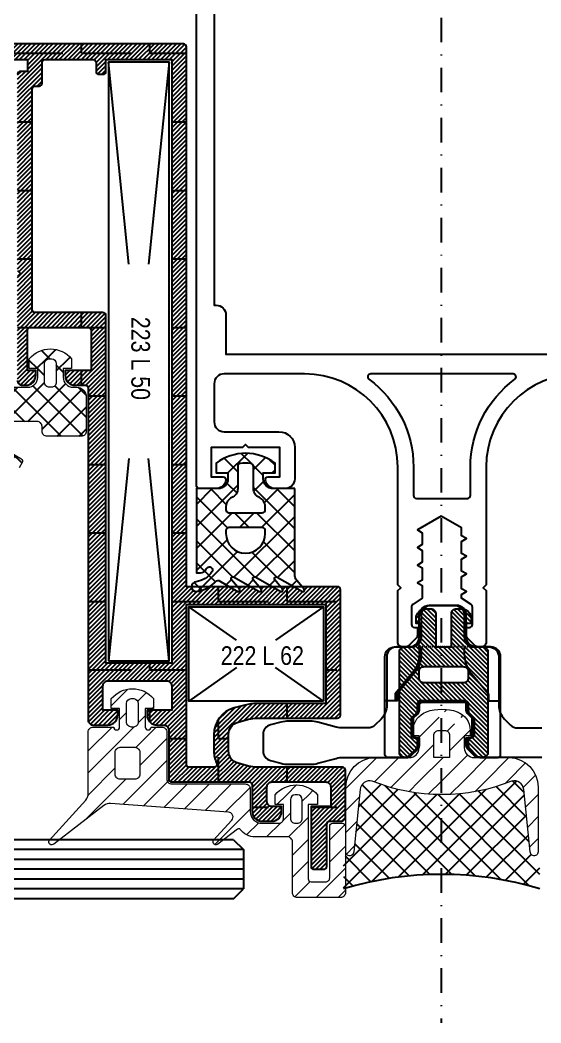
# Model space of a CAD drawing. Header units: millimetres. Extents: x -74274 to -74040, y 4013 to 4218.
# Drawn here: x -74187.9 to -74134.8, y 4013.3 to 4115.6 of the extents above; entities that cross this region are included whole.
import ezdxf

# ---------------------------------------------------------------- set-up
doc = ezdxf.new("R2010")
doc.units = ezdxf.units.MM
doc.linetypes.add('DASHDOT2', pattern=[0.5, 0.25, -0.125, 0, -0.125])
doc.linetypes.add('HIDDEN', pattern=[0.375, 0.25, -0.125])
for name, color, linetype in [('ART_CAM', 150, 'Continuous'), ('ART_FITIL', 24, 'Continuous'), ('ART_IZ', 251, 'Continuous'), ('ART_IZALATOR', 5, 'Continuous'), ('ART_KLİPS', 154, 'Continuous'), ('ART_Mlz-Aksesuar', 8, 'Continuous'), ('ART_PROFIL', 42, 'Continuous'), ('ART_SILIKON', 252, 'Continuous'), ('ART_TAKOZ', 187, 'Continuous'), ('ART_TARAMA', 251, 'Continuous'), ('ARTPROFIL AKS', 123, 'DASHDOT2')]:
    doc.layers.add(name, color=color, linetype=linetype)
doc.layers.add('KOMPOZIT', color=117, linetype='Continuous', true_color=0x567b60)
doc.styles.add('arialnarrow', font='ARIALN.TTF')

# ---------------------------------------------------------------- blocks, each defined once
blk = doc.blocks.new('kanatlı sag dikme')
at = {"layer": 'ART_CAM'}
h = blk.add_hatch(dxfattribs=at)
h.set_pattern_fill('ANGLE', color=250)
h.set_pattern_definition([(0, (-1237.2866, -3815.802), (0, 6.985), [5.08, -1.905]), (90, (-1237.2866, -3815.802), (-6.985, 4e-16), [5.08, -1.905])])
edge = h.paths.add_edge_path(flags=16)
edge.add_line((-23.13, -178.4), (-25.64, -178.4))
edge.add_arc((-25.64, -178.1), 0.3, 180, 270, ccw=False)
edge.add_line((-25.94, -178.1), (-25.94, -161.8))
edge.add_line((-25.94, -161.8), (-11.74, -161.8))
edge.add_line((-11.74, -161.8), (-11.74, -171.9))
edge.add_line((-11.74, -171.9), (-18.75, -171.9))
edge.add_arc((-18.75, -176.7), 4.8, 90, 105)
edge.add_line((-19.99, -172.06), (-21.07, -172.35))
edge.add_arc((-20.34, -175.06), 2.8, 105, 180)
edge.add_line((-23.14, -175.06), (-23.14, -175.9))
edge.add_line((-23.14, -175.9), (-23.14, -176.74))
edge.add_arc((-20.34, -176.74), 2.8, 180, 205.9561)
edge.add_arc((-23.13, -178.1), 0.3, -90, 25.9561, ccw=False)
edge = h.paths.add_edge_path(flags=16)
edge.add_arc((-41.34, -131.76), 0.3, 180, 270, ccw=False)
edge.add_line((-41.64, -131.76), (-41.64, -109.26))
edge.add_arc((-41.34, -109.26), 0.3, 90, 180, ccw=False)
edge.add_line((-41.34, -108.96), (-40.94, -108.96))
edge.add_arc((-40.94, -108.66), 0.3, 270, 360)
edge.add_line((-40.64, -108.66), (-40.64, -106.56))
edge.add_arc((-40.34, -106.56), 0.3, 90, 180, ccw=False)
edge.add_line((-40.34, -106.26), (-35.44, -106.26))
edge.add_arc((-35.44, -106.56), 0.3, 0, 90, ccw=False)
edge.add_line((-35.14, -106.56), (-35.14, -107.46))
edge.add_arc((-34.84, -107.46), 0.3, 180, 270)
edge.add_line((-34.84, -107.76), (-34.44, -107.76))
edge.add_arc((-34.44, -107.46), 0.3, 270, 360)
edge.add_line((-34.14, -107.46), (-34.14, -106.26))
edge.add_line((-34.14, -106.26), (-27.44, -106.26))
edge.add_line((-27.44, -106.26), (-27.44, -167.8))
edge.add_line((-27.44, -167.8), (-34.14, -167.8))
edge.add_line((-34.14, -167.8), (-34.14, -132.36))
edge.add_arc((-34.44, -132.36), 0.3, 0, 90)
edge.add_line((-34.44, -132.06), (-41.34, -132.06))
edge = h.paths.add_edge_path()
edge.add_line((-17.24, -179.9), (-11.74, -179.9))
edge.add_arc((-11.74, -180.4), 0.5, 0, 90, ccw=False)
edge.add_line((-11.24, -180.4), (-11.24, -182.41))
edge.add_line((-11.24, -182.41), (-13.24, -182.41))
edge.add_line((-13.24, -182.41), (-13.24, -188.5))
edge.add_arc((-12.94, -188.5), 0.3, 180, 270)
edge.add_line((-12.94, -188.8), (-11.94, -188.8))
edge.add_arc((-11.94, -188.5), 0.3, 270, 360)
edge.add_line((-11.64, -188.5), (-11.64, -184.21))
edge.add_arc((-11.34, -184.21), 0.3, 90, 180, ccw=False)
edge.add_line((-11.34, -183.91), (-10.24, -183.91))
edge.add_arc((-10.24, -183.41), 0.5, 270, 360)
edge.add_line((-9.74, -183.41), (-9.74, -178.7))
edge.add_arc((-10.04, -178.7), 0.3, 0, 90)
edge.add_line((-10.04, -178.4), (-18.75, -178.4))
edge.add_arc((-18.75, -175.1), 3.3, 255, 270, ccw=False)
edge.add_line((-19.6, -178.29), (-20.68, -178))
edge.add_arc((-20.34, -176.74), 1.3, 180, 255, ccw=False)
edge.add_line((-21.64, -176.74), (-21.64, -175.9))
edge.add_line((-21.64, -175.9), (-21.64, -175.06))
edge.add_arc((-20.34, -175.06), 1.3, 105, 180, ccw=False)
edge.add_line((-20.68, -173.8), (-19.6, -173.51))
edge.add_arc((-18.75, -176.7), 3.3, 90, 105, ccw=False)
edge.add_line((-18.75, -173.4), (-10.54, -173.4))
edge.add_arc((-10.54, -173.1), 0.3, 270, 360)
edge.add_line((-10.24, -173.1), (-10.24, -160.3))
edge.add_arc((-10.54, -160.3), 0.3, 0, 90)
edge.add_line((-10.54, -160), (-25.94, -160))
edge.add_line((-25.94, -160), (-25.94, -104.96))
edge.add_arc((-26.24, -104.96), 0.3, 360, 450)
edge.add_line((-26.24, -104.66), (-61.14, -104.66))
edge.add_arc((-61.14, -107.66), 3, 90, 180)
edge.add_line((-64.14, -107.66), (-64.14, -110.16))
edge.add_arc((-63.84, -110.16), 0.3, 180, 270)
edge.add_line((-63.84, -110.46), (-62.64, -110.46))
edge.add_arc((-62.64, -109.46), 1, 270, 360)
edge.add_arc((-61.94, -109.46), 0.3, 360, 450)
edge.add_line((-61.94, -109.16), (-62.64, -109.16))
edge.add_line((-62.64, -109.16), (-62.64, -107.96))
edge.add_arc((-61.14, -107.96), 1.5, 90, 180, ccw=False)
edge.add_line((-61.14, -106.46), (-57.94, -106.46))
edge.add_line((-57.94, -106.46), (-57.94, -109.16))
edge.add_line((-57.94, -109.16), (-58.64, -109.16))
edge.add_arc((-58.64, -109.46), 0.3, 90, 180)
edge.add_arc((-57.94, -109.46), 1, 180, 270)
edge.add_line((-57.94, -110.46), (-56.74, -110.46))
edge.add_arc((-56.74, -110.16), 0.3, 270, 360)
edge.add_line((-56.44, -110.16), (-56.44, -108.46))
edge.add_line((-56.44, -108.46), (-55.74, -108.46))
edge.add_arc((-55.74, -108.16), 0.3, 270, 360)
edge.add_line((-55.44, -108.16), (-55.44, -107.76))
edge.add_arc((-55.74, -107.76), 0.3, 360, 450)
edge.add_line((-55.74, -107.46), (-56.44, -107.46))
edge.add_line((-56.44, -107.46), (-56.44, -106.26))
edge.add_line((-56.44, -106.26), (-42.14, -106.26))
edge.add_line((-42.14, -106.26), (-42.14, -107.46))
edge.add_line((-42.14, -107.46), (-42.84, -107.46))
edge.add_arc((-42.84, -107.76), 0.3, 90, 180)
edge.add_line((-43.14, -107.76), (-43.14, -127.76))
edge.add_line((-43.14, -127.76), (-42.84, -128.06))
edge.add_line((-42.84, -128.06), (-43.14, -128.36))
edge.add_line((-43.14, -128.36), (-43.14, -138.96))
edge.add_arc((-42.64, -138.96), 0.5, 180, 270)
edge.add_line((-42.64, -139.46), (-42.29, -139.46))
edge.add_arc((-42.29, -138.46), 1, 270, 360)
edge.add_line((-41.29, -138.46), (-41.29, -137.96))
edge.add_line((-41.29, -137.96), (-42.14, -137.96))
edge.add_line((-42.14, -137.96), (-42.14, -133.86))
edge.add_arc((-41.84, -133.86), 0.3, 90, 180, ccw=False)
edge.add_line((-41.84, -133.56), (-35.94, -133.56))
edge.add_arc((-35.94, -133.86), 0.3, 0, 90, ccw=False)
edge.add_line((-35.64, -133.86), (-35.64, -137.96))
edge.add_line((-35.64, -137.96), (-38.29, -137.96))
edge.add_line((-38.29, -137.96), (-38.29, -138.46))
edge.add_arc((-37.29, -138.46), 1, 180, 270)
edge.add_line((-37.29, -139.46), (-36.24, -139.46))
edge.add_arc((-36.24, -139.76), 0.3, 0, 90, ccw=False)
edge.add_line((-35.94, -139.76), (-35.94, -173.6))
edge.add_arc((-35.44, -173.6), 0.5, 180, 270)
edge.add_line((-35.44, -174.1), (-33.94, -174.1))
edge.add_arc((-33.94, -173.1), 1, 270, 360)
edge.add_line((-32.94, -173.1), (-32.94, -172.6))
edge.add_line((-32.94, -172.6), (-34.44, -172.6))
edge.add_line((-34.44, -172.6), (-34.44, -170.1))
edge.add_arc((-33.94, -170.1), 0.5, 90, 180, ccw=False)
edge.add_line((-33.94, -169.6), (-27.94, -169.6))
edge.add_arc((-27.94, -170.1), 0.5, 0, 90, ccw=False)
edge.add_line((-27.44, -170.1), (-27.44, -172.6))
edge.add_line((-27.44, -172.6), (-29.94, -172.6))
edge.add_line((-29.94, -172.6), (-29.94, -173.1))
edge.add_arc((-28.94, -173.1), 1, 180, 270)
edge.add_line((-28.94, -174.1), (-28.24, -174.1))
edge.add_arc((-28.24, -174.6), 0.5, 0, 90, ccw=False)
edge.add_line((-27.74, -174.6), (-27.74, -179.6))
edge.add_arc((-27.44, -179.6), 0.3, 180, 270)
edge.add_line((-27.44, -179.9), (-19.54, -179.9))
edge.add_arc((-19.54, -180.2), 0.3, 0, 90, ccw=False)
edge.add_line((-19.24, -180.2), (-19.24, -182.91))
edge.add_arc((-18.24, -182.91), 1, 180, 270)
edge.add_line((-18.24, -183.91), (-17.24, -183.91))
edge.add_arc((-17.24, -182.91), 1, 270, 360)
edge.add_line((-16.24, -182.91), (-16.24, -182.41))
edge.add_line((-16.24, -182.41), (-17.24, -182.41))
edge.add_arc((-17.24, -181.91), 0.5, 180, 270, ccw=False)
edge.add_line((-17.74, -181.91), (-17.74, -180.4))
edge.add_arc((-17.24, -180.4), 0.5, 90, 180, ccw=False)
edge.add_line((-17.24, -179.9), (-12.24, -179.9))
at = {"layer": 'ART_TARAMA'}
h = blk.add_hatch(dxfattribs=at)
h.set_pattern_fill('ANSI31', color=256, scale=0.1, style=0)
h.set_pattern_definition([(45, (-1237.28658, -3815.80226), (-0.224506403, 0.224506403), [])])
h.paths.add_polyline_path([(-35.94, -139.76, 0.414214), (-36.24, -139.46), (-37.29, -139.46, -0.414214), (-38.29, -138.46), (-38.29, -137.96), (-35.64, -137.96), (-35.64, -133.86, 0.414214), (-35.94, -133.56), (-41.84, -133.56, 0.414214), (-42.14, -133.86), (-42.14, -137.96), (-41.29, -137.96), (-41.29, -138.46, -0.414214), (-42.29, -139.46), (-42.64, -139.46, -0.414214), (-43.14, -138.96), (-43.14, -128.36), (-42.84, -128.06), (-43.14, -127.76), (-43.14, -107.76, -0.414214), (-42.84, -107.46), (-42.14, -107.46), (-42.14, -106.26), (-56.44, -106.26), (-56.44, -107.46), (-55.74, -107.46, -0.414214), (-55.44, -107.76), (-55.44, -108.16, -0.414214), (-55.74, -108.46), (-56.44, -108.46), (-56.44, -110.16, -0.414214), (-56.74, -110.46), (-57.94, -110.46, -0.414214), (-58.94, -109.46, -0.414214), (-58.64, -109.16), (-57.94, -109.16), (-57.94, -106.46), (-61.14, -106.46, 0.414214), (-62.64, -107.96), (-62.64, -109.16), (-61.94, -109.16, -0.414214), (-61.64, -109.46, -0.414214), (-62.64, -110.46), (-63.84, -110.46, -0.414214), (-64.14, -110.16), (-64.14, -107.66, -0.414214), (-61.14, -104.66), (-26.24, -104.66, -0.414214), (-25.94, -104.96), (-25.94, -160), (-25.41, -160, 0.409169), (-24.92, -160.5, 0.09566), (-23.6, -160), (-21.56, -160), (-20.73, -160.48, 0.8391), (-20.54, -160.25), (-20.75, -160), (-19.36, -160), (-18.53, -160.48, 0.8391), (-18.34, -160.25), (-18.55, -160), (-17.16, -160), (-16.33, -160.48, 0.8391), (-16.14, -160.25), (-16.35, -160), (-14.96, -160), (-14.13, -160.48, 0.8391), (-13.94, -160.25), (-14.15, -160), (-10.54, -160, -0.414214), (-10.24, -160.3), (-10.24, -173.1, -0.414214), (-10.54, -173.4), (-18.75, -173.4, 0.065543), (-19.6, -173.51), (-20.68, -173.8, 0.339454), (-21.64, -175.06), (-21.64, -175.9), (-21.64, -176.74, 0.339454), (-20.68, -178), (-19.6, -178.29, 0.065543), (-18.75, -178.4), (-10.04, -178.4, -0.414214), (-9.74, -178.7), (-9.74, -183.41, -0.414214), (-10.24, -183.91), (-11.34, -183.91, 0.414214), (-11.64, -184.21), (-11.64, -188.5, -0.414214), (-11.94, -188.8), (-12.94, -188.8, -0.414214), (-13.24, -188.5), (-13.24, -182.41), (-11.24, -182.41), (-11.24, -180.4, 0.414214), (-11.74, -179.9), (-17.24, -179.9, 0.414214), (-17.74, -180.4), (-17.74, -181.91, 0.414214), (-17.24, -182.41), (-16.24, -182.41), (-16.24, -182.91, -0.414214), (-17.24, -183.91), (-18.24, -183.91, -0.414214), (-19.24, -182.91), (-19.24, -180.2, 0.414214), (-19.54, -179.9), (-27.44, -179.9, -0.414214), (-27.74, -179.6), (-27.74, -174.6, 0.414214), (-28.24, -174.1), (-28.94, -174.1, -0.414214), (-29.94, -173.1), (-29.94, -172.6), (-27.44, -172.6), (-27.44, -170.1, 0.414214), (-27.94, -169.6), (-33.94, -169.6, 0.414214), (-34.44, -170.1), (-34.44, -172.6), (-32.94, -172.6), (-32.94, -173.1, -0.414214), (-33.94, -174.1), (-35.44, -174.1, -0.414214), (-35.94, -173.6)])
h.paths.add_polyline_path([(-29.15, -132), (-29.15, -141.45), (-32.06, -141.45), (-32.06, -132)], flags=8)
h.paths.add_polyline_path([(-13.54, -168.49), (-22.98, -168.49), (-22.98, -165.58), (-13.54, -165.58)], flags=8)
edge = h.paths.add_edge_path(flags=0)
edge.add_line((-34.14, -167.8), (-34.14, -132.36))
edge.add_arc((-34.44, -132.36), 0.3, 360, 450)
edge.add_line((-34.44, -132.06), (-41.34, -132.06))
edge.add_arc((-41.34, -131.76), 0.3, 180, 270, ccw=False)
edge.add_line((-41.64, -131.76), (-41.64, -109.26))
edge.add_arc((-41.34, -109.26), 0.3, 450, 540, ccw=False)
edge.add_line((-41.34, -108.96), (-40.94, -108.96))
edge.add_arc((-40.94, -108.66), 0.3, 270, 360)
edge.add_line((-40.64, -108.66), (-40.64, -106.56))
edge.add_arc((-40.34, -106.56), 0.3, 450, 540, ccw=False)
edge.add_line((-40.34, -106.26), (-35.44, -106.26))
edge.add_arc((-35.44, -106.56), 0.3, 360, 450, ccw=False)
edge.add_line((-35.14, -106.56), (-35.14, -107.46))
edge.add_arc((-34.84, -107.46), 0.3, 540, 630)
edge.add_line((-34.84, -107.76), (-34.44, -107.76))
edge.add_arc((-34.44, -107.46), 0.3, 270, 360)
edge.add_line((-34.14, -107.46), (-34.14, -106.26))
edge.add_line((-34.14, -106.26), (-27.44, -106.26))
edge.add_line((-27.44, -106.26), (-27.44, -167.8))
edge.add_line((-27.44, -167.8), (-34.14, -167.8))
edge = h.paths.add_edge_path(flags=0)
edge.add_line((-23.14, -175.06), (-23.14, -175.9))
edge.add_line((-23.14, -175.9), (-23.14, -176.74))
edge.add_arc((-20.34, -176.74), 2.8, 540, 565.9561)
edge.add_arc((-23.13, -178.1), 0.3, 270, 385.9561, ccw=False)
edge.add_line((-23.13, -178.4), (-25.64, -178.4))
edge.add_arc((-25.64, -178.1), 0.3, 180, 270, ccw=False)
edge.add_line((-25.94, -178.1), (-25.94, -161.8))
edge.add_line((-25.94, -161.8), (-11.74, -161.8))
edge.add_line((-11.74, -161.8), (-11.74, -171.9))
edge.add_line((-11.74, -171.9), (-18.75, -171.9))
edge.add_arc((-18.75, -176.7), 4.8, 450, 465)
edge.add_line((-19.99, -172.06), (-21.07, -172.35))
edge.add_arc((-20.34, -175.06), 2.8, 465, 540)
at = {"layer": 'ART_TARAMA', "lineweight": -2}
h = blk.add_hatch(dxfattribs=at)
h.set_pattern_fill('ANSI37', color=256, scale=0.5, angle=90, style=0)
h.set_pattern_definition([(135, (-1237.2866, -3815.8023), (-1.122532, -1.122532), []), (225, (-1237.2866, -3815.8023), (1.122532, -1.122532), [])])
edge = h.paths.add_edge_path()
edge.add_line((-41.09, -138.66), (-41.09, -137.76))
edge.add_line((-41.09, -137.76), (-41.94, -137.76))
edge.add_line((-41.94, -137.76), (-41.94, -136.76))
edge.add_arc((-39.79, -138.57), 2.81, 40.1122, 139.8878, ccw=False)
edge.add_line((-37.64, -136.76), (-37.64, -137.76))
edge.add_line((-37.64, -137.76), (-38.49, -137.76))
edge.add_line((-38.49, -137.76), (-38.49, -138.66))
edge.add_arc((-37.49, -138.66), 1, 180, 270)
edge.add_line((-37.49, -139.66), (-37.14, -139.66))
edge.add_arc((-37.14, -140.66), 1, 0, 90, ccw=False)
edge.add_line((-36.14, -140.66), (-36.14, -144.16))
edge.add_arc((-36.64, -144.16), 0.5, -90, 0, ccw=False)
edge.add_line((-36.64, -144.66), (-40.14, -144.66))
edge.add_arc((-40.14, -144.16), 0.5, 180, 270, ccw=False)
edge.add_line((-40.64, -144.16), (-40.64, -143.66))
edge.add_arc((-41.14, -143.66), 0.5, 0, 90)
edge.add_line((-41.14, -143.16), (-44.41, -143.16))
edge.add_arc((-44.41, -142.16), 1, 210, 270, ccw=False)
edge.add_arc((-46.14, -143.16), 1, 30, 182.7148)
edge.add_arc((-45.14, -143.27), 2, 178.0804, 240)
edge.add_line((-46.14, -145), (-42.79, -146.94))
edge.add_arc((-42.94, -147.2), 0.3, -30, 60, ccw=False)
edge.add_line((-42.68, -147.35), (-42.98, -147.87))
edge.add_arc((-43.24, -147.72), 0.3, 240, 330, ccw=False)
edge.add_line((-43.39, -147.98), (-47.64, -145.52))
edge.add_arc((-46.14, -142.92), 3, 180, 240, ccw=False)
edge.add_line((-49.14, -142.92), (-49.14, -139.66))
edge.add_line((-49.14, -139.66), (-42.09, -139.66))
edge.add_arc((-42.09, -138.66), 1, 270, 360)
edge = h.paths.add_edge_path(flags=16)
edge.add_arc((-39.89, -137.26), 0.5, 93.4852, 180, ccw=False)
edge.add_line((-39.92, -136.76), (-39.66, -136.76))
edge.add_arc((-39.69, -137.26), 0.5, 0, 86.5148, ccw=False)
edge.add_line((-39.19, -137.26), (-39.19, -139.16))
edge.add_arc((-39.69, -139.16), 0.5, -90, 0, ccw=False)
edge.add_line((-39.69, -139.66), (-39.89, -139.66))
edge.add_arc((-39.89, -139.16), 0.5, 180, 270, ccw=False)
edge.add_line((-40.39, -139.16), (-40.39, -137.26))
h = blk.add_hatch(dxfattribs=at)
h.set_pattern_fill('ANSI37', color=256, scale=0.5, angle=90, style=0)
h.set_pattern_definition([(135, (290412.0335, -3987534.911), (-1.12253201513, -1.12253201513), []), (225, (290412.0335, -3987534.911), (1.12253201513, -1.12253201513), [])])
edge = h.paths.add_edge_path()
edge.add_line((-14.91, -150), (-17.11, -150))
edge.add_arc((-17.11, -149), 1, 180, 270, ccw=False)
edge.add_line((-18.11, -149), (-18.11, -148.4))
edge.add_line((-18.11, -148.4), (-16.91, -148.4))
edge.add_line((-16.91, -148.4), (-16.91, -147.4))
edge.add_arc((-19.91, -151.4), 5, 53.1301, 126.8699)
edge.add_line((-22.91, -147.4), (-22.91, -148.4))
edge.add_line((-22.91, -148.4), (-21.71, -148.4))
edge.add_line((-21.71, -148.4), (-21.71, -149))
edge.add_arc((-22.71, -149), 1, 270, 360, ccw=False)
edge.add_line((-22.71, -150), (-24.91, -150))
edge.add_line((-24.91, -150), (-24.91, -158.59))
edge.add_line((-24.91, -158.59), (-24.52, -158.59))
edge.add_arc((-24.52, -157.94), 0.65, 270, 338.4093)
edge.add_arc((-23.61, -158.3), 0.327, -35.4303, 158.4093, ccw=False)
edge.add_arc((-25.33, -157.11), 2.42, 279.6907, 325.1975, ccw=False)
edge.add_arc((-24.91, -160), 0.5, 91.5146, 269.0278)
edge.add_arc((-25.56, -156.84), 3.72, 279.8485, 316.5)
edge.add_arc((-22.74, -159.55), 0.2, 60, 128.3857, ccw=False)
edge.add_line((-22.64, -159.38), (-20.73, -160.48))
edge.add_arc((-20.66, -160.35), 0.15, 240, 400)
edge.add_line((-20.54, -160.25), (-21.33, -159.31))
edge.add_arc((-21.18, -159.18), 0.2, 60, 220, ccw=False)
edge.add_line((-21.08, -159.01), (-18.53, -160.48))
edge.add_arc((-18.46, -160.35), 0.15, 240, 400)
edge.add_line((-18.34, -160.25), (-19.13, -159.31))
edge.add_arc((-18.98, -159.18), 0.2, 60, 220, ccw=False)
edge.add_line((-18.88, -159.01), (-16.33, -160.48))
edge.add_arc((-16.26, -160.35), 0.15, 240, 400)
edge.add_line((-16.14, -160.25), (-16.93, -159.31))
edge.add_arc((-16.78, -159.18), 0.2, 60, 220, ccw=False)
edge.add_line((-16.68, -159.01), (-14.13, -160.48))
edge.add_arc((-14.06, -160.35), 0.15, 240, 400)
edge.add_line((-13.94, -160.25), (-14.68, -159.37))
edge.add_arc((-13.91, -158.73), 1, 180, 220, ccw=False)
edge.add_line((-14.91, -158.73), (-14.91, -150))
edge = h.paths.add_edge_path(flags=16)
edge.add_line((-21.91, -154.26), (-21.91, -154.59))
edge.add_arc((-19.91, -154.59), 2, 180, 360)
edge.add_line((-17.91, -154.59), (-17.91, -154.26))
edge.add_arc((-18.21, -154.26), 0.3, 0, 90)
edge.add_line((-18.21, -153.96), (-21.61, -153.96))
edge.add_arc((-21.61, -154.26), 0.3, 90, 180)
edge = h.paths.add_edge_path(flags=17)
edge.add_line((-19.11, -150), (-19.11, -147.73))
edge.add_arc((-19.41, -147.73), 0.3, 360, 442.2336)
edge.add_arc((-19.91, -151.4), 4, 82.2336, 97.7664)
edge.add_arc((-20.41, -147.73), 0.3, 97.7664, 180)
edge.add_line((-20.71, -147.73), (-20.71, -150))
edge.add_arc((-21.71, -150), 1, -66.4218, 0, ccw=False)
edge.add_arc((-20.91, -151.83), 1, 113.5782, 180)
edge.add_line((-21.91, -151.83), (-21.91, -152.16))
edge.add_arc((-21.61, -152.16), 0.3, 180, 270)
edge.add_line((-21.61, -152.46), (-18.21, -152.46))
edge.add_arc((-18.21, -152.16), 0.3, 270, 360)
edge.add_line((-17.91, -152.16), (-17.91, -151.83))
edge.add_arc((-18.91, -151.83), 1, 0, 66.4218)
edge.add_arc((-18.11, -150), 1, 180, 246.4218, ccw=False)
at = {"layer": 'ART_TARAMA'}
h = blk.add_hatch(dxfattribs=at)
h.set_pattern_fill('ANSI31', color=256, scale=0.1, angle=270, style=0)
h.set_pattern_definition([(315, (-1042.4226, -3562.64838), (0.224506403, 0.224506403), [])])
edge = h.paths.add_edge_path(flags=16)
edge.add_arc((-1.74, -168.64), 0.5, 90, 180, ccw=False)
edge.add_line((-1.74, -168.14), (2.26, -168.14))
edge.add_arc((2.26, -168.64), 0.5, 0, 90, ccw=False)
edge.add_line((2.76, -168.64), (2.76, -169.3))
edge.add_arc((2.26, -169.3), 0.5, 270, 360, ccw=False)
edge.add_line((2.26, -169.8), (-1.74, -169.8))
edge.add_arc((-1.74, -169.3), 0.5, 180, 270, ccw=False)
edge.add_line((-2.24, -169.3), (-2.24, -168.64))
edge = h.paths.add_edge_path()
edge.add_arc((3.97, -176.9), 0.5, 225, 270, ccw=False)
edge.add_line((3.61, -177.25), (2.91, -176.55))
edge.add_arc((3.26, -176.19), 0.5, 180, 225, ccw=False)
edge.add_line((2.76, -176.19), (2.76, -175.4))
edge.add_line((2.76, -175.4), (3.06, -175.4))
edge.add_arc((3.06, -175.1), 0.3, 270, 360)
edge.add_line((3.36, -175.1), (3.36, -173.4))
edge.add_line((3.36, -173.4), (2.91, -172.95))
edge.add_arc((3.26, -172.59), 0.5, 180, 225, ccw=False)
edge.add_line((2.76, -172.59), (2.76, -172.1))
edge.add_arc((2.46, -172.1), 0.3, 0, 90)
edge.add_line((2.46, -171.8), (-1.94, -171.8))
edge.add_arc((-1.94, -172.1), 0.3, 90, 180)
edge.add_line((-2.24, -172.1), (-2.24, -172.59))
edge.add_arc((-2.74, -172.59), 0.5, -45, 0, ccw=False)
edge.add_line((-2.39, -172.95), (-2.84, -173.4))
edge.add_line((-2.84, -173.4), (-2.84, -175.1))
edge.add_arc((-2.54, -175.1), 0.3, 180, 270)
edge.add_line((-2.54, -175.4), (-2.24, -175.4))
edge.add_line((-2.24, -175.4), (-2.24, -176.19))
edge.add_arc((-2.74, -176.19), 0.5, -45, 0, ccw=False)
edge.add_line((-2.39, -176.55), (-3.09, -177.25))
edge.add_arc((-3.45, -176.9), 0.5, 270, 315, ccw=False)
edge.add_line((-3.45, -177.4), (-3.74, -177.4))
edge.add_arc((-3.74, -176.9), 0.5, 180, 270, ccw=False)
edge.add_line((-4.24, -176.9), (-4.24, -166.64))
edge.add_arc((-3.74, -166.64), 0.5, 90, 180, ccw=False)
edge.add_line((-3.74, -166.14), (-3.04, -166.14))
edge.add_arc((-3.04, -165.14), 1, 270, 360)
edge.add_line((-2.04, -165.14), (-2.04, -163.74))
edge.add_line((-2.04, -163.74), (-2.54, -163.74))
edge.add_line((-2.54, -163.74), (-2.54, -163.24))
edge.add_arc((-1.54, -163.24), 1, 90, 180, ccw=False)
edge.add_line((-1.54, -162.24), (-1.04, -162.24))
edge.add_arc((-1.04, -162.74), 0.5, 0, 90, ccw=False)
edge.add_line((-0.54, -162.74), (-0.54, -166.14))
edge.add_line((-0.54, -166.14), (1.06, -166.14))
edge.add_line((1.06, -166.14), (1.06, -162.74))
edge.add_arc((1.56, -162.74), 0.5, 90, 180, ccw=False)
edge.add_line((1.56, -162.24), (2.06, -162.24))
edge.add_arc((2.06, -163.24), 1, 0, 90, ccw=False)
edge.add_line((3.06, -163.24), (3.06, -163.74))
edge.add_line((3.06, -163.74), (2.56, -163.74))
edge.add_line((2.56, -163.74), (2.56, -165.14))
edge.add_arc((3.56, -165.14), 1, 180, 270)
edge.add_line((3.56, -166.14), (4.26, -166.14))
edge.add_arc((4.26, -166.64), 0.5, 0, 90, ccw=False)
edge.add_line((4.76, -166.64), (4.76, -176.9))
edge.add_arc((4.26, -176.9), 0.5, -90, 0, ccw=False)
edge.add_line((4.26, -177.4), (3.97, -177.4))
at = {"layer": 'ART_TARAMA', "lineweight": 5}
h = blk.add_hatch(dxfattribs=at)
h.set_pattern_fill('ANSI31', color=256, scale=0.5, style=0)
h.set_pattern_definition([(45, (-3020.3784, 903.4823), (-1.122532, 1.122532), [])])
edge = h.paths.add_edge_path()
edge.add_line((-16.04, -182.21), (-16.89, -182.21))
edge.add_line((-16.89, -182.21), (-16.89, -181.21))
edge.add_arc((-14.74, -183.02), 2.81, 40.1122, 139.8878, ccw=False)
edge.add_line((-12.59, -181.21), (-12.59, -182.21))
edge.add_line((-12.59, -182.21), (-13.54, -182.21))
edge.add_line((-13.54, -182.21), (-13.54, -189.78))
edge.add_arc((-13.24, -189.78), 0.3, 180, 270)
edge.add_line((-13.24, -190.08), (-11.74, -190.08))
edge.add_arc((-11.74, -189.68), 0.4, 270, 360)
edge.add_line((-11.34, -189.68), (-11.34, -184.41))
edge.add_arc((-11.04, -184.41), 0.3, 90, 180, ccw=False)
edge.add_line((-11.04, -184.11), (-10.04, -184.11))
edge.add_arc((-10.04, -184.41), 0.3, 0, 90, ccw=False)
edge.add_line((-9.74, -184.41), (-9.74, -191.18))
edge.add_arc((-10.24, -191.18), 0.5, 270, 360, ccw=False)
edge.add_line((-10.24, -191.68), (-14.64, -191.68))
edge.add_arc((-14.64, -191.18), 0.5, 180, 270, ccw=False)
edge.add_line((-15.14, -191.18), (-15.14, -186))
edge.add_arc((-15.64, -186), 0.5, 0, 90)
edge.add_line((-15.64, -185.5), (-18.94, -185.5))
edge.add_arc((-18.94, -183.61), 1.89, 216.961, 270, ccw=False)
edge.add_arc((-20.61, -184.87), 0.2, 36.961, 127.5253)
edge.add_line((-20.74, -184.71), (-22.73, -186.23))
edge.add_arc((-22.93, -186.01), 0.3, 153.3926, 312.7656, ccw=False)
edge.add_line((-23.2, -185.88), (-21.32, -183.81))
edge.add_arc((-21.7, -183.47), 0.5, 317.875, 445.8201)
edge.add_line((-21.66, -182.97), (-33.66, -182.1))
edge.add_arc((-33.73, -183.09), 1, 85.8201, 127.5253)
edge.add_line((-34.34, -182.3), (-39.46, -186.23))
edge.add_arc((-39.67, -186.01), 0.3, 153.3926, 312.7656, ccw=False)
edge.add_line((-39.93, -185.88), (-36.2, -181.75))
edge.add_arc((-36.94, -181.08), 1, 317.875, 360)
edge.add_line((-35.94, -181.08), (-35.94, -174.8))
edge.add_arc((-35.44, -174.8), 0.5, 90, 180, ccw=False)
edge.add_line((-35.44, -174.3), (-33.34, -174.3))
edge.add_arc((-33.04, -174.3), 0.3, 180, 360)
edge.add_line((-32.74, -174.3), (-32.74, -172.4))
edge.add_line((-32.74, -172.4), (-33.59, -172.4))
edge.add_line((-33.59, -172.4), (-33.59, -171.4))
edge.add_arc((-31.44, -173.21), 2.81, 40.1122, 139.8878, ccw=False)
edge.add_line((-29.29, -171.4), (-29.29, -172.4))
edge.add_line((-29.29, -172.4), (-30.14, -172.4))
edge.add_line((-30.14, -172.4), (-30.14, -174.3))
edge.add_arc((-29.84, -174.3), 0.3, 180, 360)
edge.add_line((-29.54, -174.3), (-28.44, -174.3))
edge.add_arc((-28.44, -174.8), 0.5, 0, 90, ccw=False)
edge.add_line((-27.94, -174.8), (-27.94, -179.6))
edge.add_arc((-27.44, -179.6), 0.5, 180, 270)
edge.add_line((-27.44, -180.1), (-19.94, -180.1))
edge.add_arc((-19.94, -180.6), 0.5, 0, 90, ccw=False)
edge.add_line((-19.44, -180.6), (-19.44, -182.91))
edge.add_arc((-18.24, -182.91), 1.2, 180, 270)
edge.add_line((-18.24, -184.11), (-16.54, -184.11))
edge.add_arc((-16.54, -183.61), 0.5, 270, 360)
edge.add_line((-16.04, -183.61), (-16.04, -182.21))
edge = h.paths.add_edge_path(flags=16)
edge.add_line((-32.69, -176.37), (-31.19, -176.37))
edge.add_arc((-31.19, -176.87), 0.5, 0, 90, ccw=False)
edge.add_line((-30.69, -176.87), (-30.69, -179.12))
edge.add_arc((-31.19, -179.12), 0.5, -90, 0, ccw=False)
edge.add_line((-31.19, -179.62), (-32.69, -179.62))
edge.add_arc((-32.69, -179.12), 0.5, 180, 270, ccw=False)
edge.add_line((-33.19, -179.12), (-33.19, -176.87))
edge.add_arc((-32.69, -176.87), 0.5, 90, 180, ccw=False)
edge = h.paths.add_edge_path(flags=16)
edge.add_arc((-14.64, -181.71), 0.5, 360, 446.5148)
edge.add_line((-14.61, -181.21), (-14.87, -181.21))
edge.add_arc((-14.84, -181.71), 0.5, 93.4852, 180)
edge.add_line((-15.34, -181.71), (-15.34, -183.61))
edge.add_arc((-14.84, -183.61), 0.5, 180, 270)
edge.add_line((-14.84, -184.11), (-14.64, -184.11))
edge.add_arc((-14.64, -183.61), 0.5, 270, 360)
edge.add_line((-14.14, -183.61), (-14.14, -181.71))
edge = h.paths.add_edge_path(flags=16)
edge.add_arc((-31.54, -171.9), 0.5, 93.4852, 180, ccw=False)
edge.add_line((-31.57, -171.4), (-31.31, -171.4))
edge.add_arc((-31.34, -171.9), 0.5, 0, 86.5148, ccw=False)
edge.add_line((-30.84, -171.9), (-30.84, -173.8))
edge.add_arc((-31.34, -173.8), 0.5, -90, 0, ccw=False)
edge.add_line((-31.34, -174.3), (-31.54, -174.3))
edge.add_arc((-31.54, -173.8), 0.5, 180, 270, ccw=False)
edge.add_line((-32.04, -173.8), (-32.04, -171.9))
h = blk.add_hatch(dxfattribs=at)
h.set_pattern_fill('ANSI31', color=256, scale=0.5, style=0)
h.set_pattern_definition([(45, (-3020.1905, 566.0231), (-1.122532, 1.122532), [])])
edge = h.paths.add_edge_path(flags=16)
edge.add_arc((-0.23, -175.15), 0.5, 450, 540, ccw=False)
edge.add_line((-0.23, -174.65), (0.37, -174.65))
edge.add_arc((0.37, -175.15), 0.5, 360, 450, ccw=False)
edge.add_line((0.87, -175.15), (0.87, -177.4))
edge.add_line((0.87, -177.4), (-0.73, -177.4))
edge.add_line((-0.73, -177.4), (-0.73, -175.15))
edge = h.paths.add_edge_path()
edge.add_arc((6.89, -180.42), 3, 360, 448.948, ccw=False)
edge.add_line((9.89, -180.42), (9.89, -187.04))
edge.add_line((9.89, -187.04), (9.87, -187.14))
edge.add_line((9.87, -187.14), (9.84, -187.23))
edge.add_line((9.84, -187.23), (9.79, -187.31))
edge.add_line((9.79, -187.31), (9.71, -187.37))
edge.add_line((9.71, -187.37), (9.63, -187.41))
edge.add_line((9.63, -187.41), (9.53, -187.44))
edge.add_line((9.53, -187.44), (9.44, -187.44))
edge.add_line((9.44, -187.44), (9.34, -187.41))
edge.add_line((9.34, -187.41), (9.26, -187.37))
edge.add_line((9.26, -187.37), (9.19, -187.31))
edge.add_line((9.19, -187.31), (9.13, -187.23))
edge.add_line((9.13, -187.23), (9.1, -187.14))
edge.add_line((9.1, -187.14), (9.09, -187.04))
edge.add_line((9.09, -187.04), (8.42, -180.68))
edge.add_arc((7.42, -180.79), 1, 365.9969, 463.2427)
edge.add_arc((0.09, -162.3), 18.9, 247.9259, 292.0741, ccw=False)
edge.add_arc((-7.24, -180.79), 1, 436.7573, 534.0031)
edge.add_line((-8.24, -180.68), (-8.9, -187.04))
edge.add_line((-8.9, -187.04), (-8.92, -187.14))
edge.add_line((-8.92, -187.14), (-8.95, -187.23))
edge.add_line((-8.95, -187.23), (-9, -187.31))
edge.add_line((-9, -187.31), (-9.08, -187.37))
edge.add_line((-9.08, -187.37), (-9.16, -187.41))
edge.add_line((-9.16, -187.41), (-9.26, -187.44))
edge.add_line((-9.26, -187.44), (-9.35, -187.44))
edge.add_line((-9.35, -187.44), (-9.45, -187.41))
edge.add_line((-9.45, -187.41), (-9.53, -187.37))
edge.add_line((-9.53, -187.37), (-9.6, -187.31))
edge.add_line((-9.6, -187.31), (-9.66, -187.23))
edge.add_line((-9.66, -187.23), (-9.69, -187.14))
edge.add_line((-9.69, -187.14), (-9.7, -187.04))
edge.add_line((-9.7, -187.04), (-9.7, -180.42))
edge.add_arc((-6.7, -180.42), 3, 451.052, 540, ccw=False)
edge.add_line((-6.76, -177.42), (-3.23, -177.42))
edge.add_arc((-3.23, -176.42), 1, 270, 360)
edge.add_line((-2.23, -176.42), (-2.23, -175.2))
edge.add_line((-2.23, -175.2), (-2.83, -175.2))
edge.add_line((-2.83, -175.2), (-2.83, -174.64))
edge.add_arc((-0.83, -174.64), 2, 469.4338, 540, ccw=False)
edge.add_arc((0.07, -177.19), 4.71, 430.5662, 469.4338, ccw=False)
edge.add_arc((0.97, -174.64), 2, 360, 430.5662, ccw=False)
edge.add_line((2.97, -174.64), (2.97, -175.2))
edge.add_line((2.97, -175.2), (2.37, -175.2))
edge.add_line((2.37, -175.2), (2.37, -176.42))
edge.add_arc((3.37, -176.42), 1, 540, 630)
edge.add_line((3.37, -177.42), (7.17, -177.42))
at = {"layer": 'ART_TARAMA', "lineweight": -2}
h = blk.add_hatch(dxfattribs=at)
h.set_pattern_fill('ANSI37', color=256, scale=0.5, style=0)
h.set_pattern_definition([(45, (-1782.4699, 58.4147), (-1.122532, 1.122532), []), (135, (-1782.4699, 58.4147), (-1.122532, -1.122532), [])])
h.paths.add_polyline_path([(0.07, -181.2, 0.096882), (7.19, -179.81, -0.451758), (8.42, -180.68), (9.09, -187.04), (9.1, -187.14), (9.13, -187.23), (9.19, -187.31), (9.26, -187.37), (9.34, -187.41), (9.44, -187.44), (10.07, -187.44), (10.07, -190.8, 0.073695), (0.07, -189.32)])
h.paths.add_polyline_path([(-8.24, -180.68, -0.451758), (-7.01, -179.81, 0.096348), (0.07, -181.2), (0.07, -189.32, 0.073695), (-9.93, -190.8), (-9.93, -187.44), (-9.35, -187.44), (-9.26, -187.44), (-9.16, -187.41), (-9.08, -187.37), (-9, -187.31), (-8.95, -187.23), (-8.92, -187.14), (-8.9, -187.04)])
at = {"layer": 'ART_CAM', "lineweight": -2}
for p, q in [((-21.14, -185.8), (-128.62, -185.8)), ((-21.14, -185.8), (-20.14, -186.8)), ((-20.14, -186.8), (-20.14, -190.8)), ((-21.14, -191.8), (-20.14, -190.8)), ((-21.14, -191.8), (-128.62, -191.8))]:
    blk.add_line(p, q, dxfattribs=at)
at = {"layer": 'ART_FITIL', "lineweight": 5}
for points in [[(-46.14, -145), (-42.79, -146.94, -0.414214), (-42.68, -147.35), (-42.98, -147.87, -0.414214)], [(-49.14, -139.66), (-42.09, -139.66, 0.414214), (-41.09, -138.66), (-41.09, -137.76), (-41.94, -137.76), (-41.94, -136.76, -0.465116), (-37.64, -136.76), (-37.64, -137.76), (-38.49, -137.76), (-38.49, -138.66, 0.414214), (-37.49, -139.66), (-37.14, -139.66, -0.414214), (-36.14, -140.66), (-36.14, -144.16, -0.414214), (-36.64, -144.66), (-40.14, -144.66, -0.414214), (-40.64, -144.16), (-40.64, -143.66, 0.414214), (-41.14, -143.16), (-44.41, -143.16, -0.267949)], [(6.94, -177.42, -0.408846), (9.89, -180.42), (9.89, -187.04), (9.87, -187.14), (9.84, -187.23), (9.79, -187.31), (9.71, -187.37), (9.63, -187.41), (9.53, -187.44), (9.44, -187.44), (9.34, -187.41), (9.26, -187.37), (9.19, -187.31), (9.13, -187.23), (9.1, -187.14), (9.09, -187.04), (8.42, -180.68, 0.451758), (7.19, -179.81, -0.195051), (-7.01, -179.81, 0.451758), (-8.24, -180.68), (-8.9, -187.04), (-8.92, -187.14), (-8.95, -187.23), (-9, -187.31), (-9.08, -187.37), (-9.16, -187.41), (-9.26, -187.44), (-9.35, -187.44), (-9.45, -187.41), (-9.53, -187.37), (-9.6, -187.31), (-9.66, -187.23), (-9.69, -187.14), (-9.7, -187.04), (-9.7, -180.42, -0.408846), (-6.76, -177.42), (-3.23, -177.42, 0.414214), (-2.23, -176.42), (-2.23, -175.2), (-2.83, -175.2), (-2.83, -174.64, -0.318017), (-1.49, -172.75, -0.171237), (1.64, -172.75, -0.318017), (2.97, -174.64), (2.97, -175.2), (2.37, -175.2), (2.37, -176.42, 0.414214), (3.37, -177.42), (7.17, -177.42)]]:
    blk.add_lwpolyline(points, format="xyb", dxfattribs=at)
for points in [[(-40.39, -137.26, -0.396508), (-39.92, -136.76), (-39.66, -136.76, -0.396508), (-39.19, -137.26), (-39.19, -139.16, -0.414214), (-39.69, -139.66), (-39.89, -139.66, -0.414214), (-40.39, -139.16)], [(-16.04, -182.21), (-16.89, -182.21), (-16.89, -181.21, -0.465116), (-12.59, -181.21), (-12.59, -182.21), (-13.54, -182.21), (-13.54, -189.78, 0.414214), (-13.24, -190.08), (-11.74, -190.08, 0.414214), (-11.34, -189.68), (-11.34, -184.41, -0.414214), (-11.04, -184.11), (-10.04, -184.11, -0.414214), (-9.74, -184.41), (-9.74, -191.18, -0.414214), (-10.24, -191.68), (-14.64, -191.68, -0.414214), (-15.14, -191.18), (-15.14, -186, 0.414214), (-15.64, -185.5), (-18.94, -185.5, -0.235648), (-20.45, -184.74, 0.417101), (-20.74, -184.71), (-22.73, -186.23, -0.834449), (-23.2, -185.88), (-21.32, -183.81, 0.624536), (-21.66, -182.97), (-33.66, -182.1, 0.184009), (-34.34, -182.3), (-39.46, -186.23, -0.834449), (-39.93, -185.88), (-36.2, -181.75, 0.185903), (-35.94, -181.08), (-35.94, -174.8, -0.414214), (-35.44, -174.3), (-33.34, -174.3, 1), (-32.74, -174.3), (-32.74, -172.4), (-33.59, -172.4), (-33.59, -171.4, -0.465116), (-29.29, -171.4), (-29.29, -172.4), (-30.14, -172.4), (-30.14, -174.3, 1), (-29.54, -174.3), (-28.44, -174.3, -0.414214), (-27.94, -174.8), (-27.94, -179.6, 0.414214), (-27.44, -180.1), (-19.94, -180.1, -0.414214), (-19.44, -180.6), (-19.44, -182.91, 0.414214), (-18.24, -184.11), (-16.54, -184.11, 0.414214), (-16.04, -183.61)], [(-32.04, -171.9, -0.396508), (-31.57, -171.4), (-31.31, -171.4, -0.396508), (-30.84, -171.9), (-30.84, -173.8, -0.414214), (-31.34, -174.3), (-31.54, -174.3, -0.414214), (-32.04, -173.8)], [(-0.73, -175.15, -0.414214), (-0.23, -174.65), (0.37, -174.65, -0.414214), (0.87, -175.15), (0.87, -177.4), (-0.73, -177.4)], [(-32.69, -176.37), (-31.19, -176.37, -0.414214), (-30.69, -176.87), (-30.69, -179.12, -0.414214), (-31.19, -179.62), (-32.69, -179.62, -0.414214), (-33.19, -179.12), (-33.19, -176.87, -0.414214)], [(-14.14, -181.71, 0.396508), (-14.61, -181.21), (-14.87, -181.21, 0.396508), (-15.34, -181.71), (-15.34, -183.61, 0.414214), (-14.84, -184.11), (-14.64, -184.11, 0.414214), (-14.14, -183.61)]]:
    blk.add_lwpolyline(points, format="xyb", close=True, dxfattribs=at)
at = {"layer": 'ART_FITIL', "lineweight": -2}
for points in [[(-14.91, -150), (-17.11, -150, -0.414214), (-18.11, -149), (-18.11, -148.4), (-16.91, -148.4), (-16.91, -147.4, 0.333333), (-22.91, -147.4), (-22.91, -148.4), (-21.71, -148.4), (-21.71, -149, -0.414214), (-22.71, -150), (-24.91, -150), (-24.91, -158.59), (-24.52, -158.59, 0.307685), (-23.91, -158.18, -1.128702), (-23.34, -158.49, -0.201212), (-24.93, -159.5, 0.978531), (-24.92, -160.5, 0.1613), (-22.86, -159.4, -0.307572), (-22.64, -159.38), (-20.73, -160.48, 0.8391), (-20.54, -160.25), (-21.33, -159.31, -0.8391), (-21.08, -159.01), (-18.53, -160.48, 0.8391), (-18.34, -160.25), (-19.13, -159.31, -0.8391), (-18.88, -159.01), (-16.33, -160.48, 0.8391), (-16.14, -160.25), (-16.93, -159.31, -0.8391), (-16.68, -159.01), (-14.13, -160.48, 0.8391), (-13.94, -160.25), (-14.68, -159.37, -0.176327), (-14.91, -158.73), (-14.91, -150)], [(-19.11, -150), (-19.11, -147.73, 0.375047), (-19.37, -147.44, 0.067879), (-20.45, -147.44, 0.375047), (-20.71, -147.73), (-20.71, -150, -0.298217), (-21.31, -150.92, 0.298217), (-21.91, -151.83), (-21.91, -152.16, 0.414214), (-21.61, -152.46), (-18.21, -152.46, 0.414214), (-17.91, -152.16), (-17.91, -151.83, 0.298217), (-18.51, -150.92, -0.298217)], [(-21.91, -154.26), (-21.91, -154.59, 1), (-17.91, -154.59), (-17.91, -154.26, 0.414214), (-18.21, -153.96), (-21.61, -153.96, 0.414214)]]:
    blk.add_lwpolyline(points, format="xyb", close=True, dxfattribs=at)
at = {"layer": 'ART_IZ', "linetype": 'HIDDEN', "lineweight": -2, "ltscale": 0.1}
blk.add_line((3.37, -166.14), (-3.23, -166.14), dxfattribs=at)
at = {"layer": 'ART_IZ', "lineweight": -2}
for points in [[(-2.23, -166.14), (-2.23, -166.9, -0.176329), (-2.93, -168.82), (-4.68, -170.91), (-4.68, -171.63), (-5.73, -171.63)], [(-2.03, -166.14), (-2.03, -166.9, -0.176329), (-2.73, -168.82), (-4.48, -170.91), (-4.48, -171.63), (-5.53, -171.63)], [(2.37, -166.14), (2.37, -166.9, 0.176329), (3.07, -168.82), (4.82, -170.91), (4.82, -171.63), (5.87, -171.63)]]:
    blk.add_lwpolyline(points, format="xyb", dxfattribs=at)
at = {"layer": 'ART_IZALATOR', "lineweight": -2}
for points in [[(3.97, -177.4, -0.198912), (3.61, -177.25), (2.91, -176.55, -0.198912), (2.76, -176.19), (2.76, -175.4), (3.06, -175.4, 0.414214), (3.36, -175.1), (3.36, -173.4), (2.91, -172.95, -0.198912), (2.76, -172.59), (2.76, -172.1, 0.414214), (2.46, -171.8), (-1.94, -171.8, 0.414214), (-2.24, -172.1), (-2.24, -172.59, -0.198912), (-2.39, -172.95), (-2.84, -173.4), (-2.84, -175.1, 0.414214), (-2.54, -175.4), (-2.24, -175.4), (-2.24, -176.19, -0.198912), (-2.39, -176.55), (-3.09, -177.25, -0.198912), (-3.45, -177.4), (-3.74, -177.4, -0.414214), (-4.24, -176.9), (-4.24, -166.64, -0.414214), (-3.74, -166.14), (-3.04, -166.14, 0.414214), (-2.04, -165.14), (-2.04, -163.74), (-2.54, -163.74), (-2.54, -163.24, -0.414214), (-1.54, -162.24), (-1.04, -162.24, -0.414214), (-0.54, -162.74), (-0.54, -166.14), (1.06, -166.14), (1.06, -162.74, -0.414214), (1.56, -162.24), (2.06, -162.24, -0.414214), (3.06, -163.24), (3.06, -163.74), (2.56, -163.74), (2.56, -165.14, 0.414214), (3.56, -166.14), (4.26, -166.14, -0.414214), (4.76, -166.64), (4.76, -176.9, -0.414214), (4.26, -177.4)], [(-2.24, -168.64, -0.414214), (-1.74, -168.14), (2.26, -168.14, -0.414214), (2.76, -168.64), (2.76, -169.3, -0.414214), (2.26, -169.8), (-1.74, -169.8, -0.414214), (-2.24, -169.3)]]:
    blk.add_lwpolyline(points, format="xyb", close=True, dxfattribs=at)
at = {"layer": 'ART_KLİPS', "lineweight": -2}
blk.add_lwpolyline([(-2.37, -172.95, 0.198912), (-2.23, -172.59), (-2.23, -171.93, -0.414214), (-1.93, -171.63), (2.47, -171.63, -0.414214), (2.77, -171.93), (2.77, -172.59, 0.198912), (2.92, -172.95), (3.37, -173.4), (3.37, -175.1, -0.414214), (3.07, -175.4), (2.77, -175.4), (2.77, -176.19, 0.198912), (2.92, -176.55), (3.63, -177.25, 0.198912), (3.98, -177.4), (5.77, -177.4, 0.414214), (6.07, -177.1), (6.07, -167.14, 0.414214), (5.07, -166.14), (3.57, -166.14, -0.414214), (2.57, -165.14), (2.57, -162.9, 0.414214), (1.57, -161.9), (-1.03, -161.9, 0.414214), (-2.03, -162.9), (-2.03, -165.14, -0.414214), (-3.03, -166.14), (-4.53, -166.14, 0.414214), (-5.53, -167.14), (-5.53, -172.07, -0.198912), (-6.11, -173.49), (-6.73, -174.11, -0.198912), (-7.44, -174.4), (-9.92, -174.4, -0.065543), (-10.69, -174.3), (-12.54, -173.8, 0.065543), (-13.32, -173.7), (-15.53, -173.7, 0.065543), (-16.31, -173.8), (-17.38, -174.09, 0.339454), (-18.13, -175.06), (-18.13, -176.74, 0.339454), (-17.38, -177.71), (-16.31, -178, 0.065543), (-15.53, -178.1), (-13.32, -178.1, 0.065543), (-12.54, -178), (-10.69, -177.5, -0.065543), (-9.92, -177.4), (-3.43, -177.4, 0.198912), (-3.08, -177.25), (-2.37, -176.55, 0.198912), (-2.23, -176.19), (-2.23, -175.4), (-2.53, -175.4, -0.414214), (-2.83, -175.1), (-2.83, -173.4)], format="xyb", close=True, dxfattribs=at)
blk.add_lwpolyline([(10.26, -177.4), (3.78, -177.4, -0.198912), (3.42, -177.25), (2.72, -176.55, -0.198912), (2.57, -176.19), (2.57, -175.4), (2.87, -175.4, 0.414214), (3.17, -175.1), (3.17, -173.4), (2.72, -172.95, -0.198912), (2.57, -172.59), (2.57, -171.93, 0.414214), (2.27, -171.63), (-2.13, -171.63, 0.414214), (-2.43, -171.93), (-2.43, -172.59, -0.198912), (-2.58, -172.95), (-3.03, -173.4), (-3.03, -175.1, 0.414214), (-2.73, -175.4), (-2.43, -175.4), (-2.43, -176.19, -0.198912), (-2.58, -176.55), (-3.28, -177.25, -0.198912), (-3.64, -177.4), (-5.43, -177.4, -0.414214), (-5.73, -177.1), (-5.73, -167.14, -0.414214), (-4.73, -166.14), (-3.23, -166.14, 0.414214), (-2.23, -165.14), (-2.23, -162.9, -0.414214), (-1.23, -161.9), (1.37, -161.9, -0.414214), (2.37, -162.9), (2.37, -165.14, 0.414214), (3.37, -166.14), (4.87, -166.14, -0.414214), (5.87, -167.14), (5.87, -172.07, 0.198912), (6.46, -173.49), (7.08, -174.11, 0.198912), (7.79, -174.4), (10.26, -174.4, 0.065543)], format="xyb", dxfattribs=at)
at = {"layer": 'ART_Mlz-Aksesuar'}
blk.add_line((-27.69, -106.51), (-29.79, -127.13), dxfattribs=at)
at = {"layer": 'ART_PROFIL', "lineweight": -2}
for points in [[(14.09, -138.3, 0.414213), (4.59, -147.8), (4.59, -159.8), (4.29, -160.1), (4.59, -160.4), (4.59, -165.64, -0.414218), (4.09, -166.14), (3.79, -166.14, -0.19891), (3.44, -165.99), (2.73, -165.29, -0.198916), (2.59, -164.93), (2.59, -164.14), (2.89, -164.14, 0.414214), (3.19, -163.84), (3.19, -162.06, 0.25288), (3.05, -161.81), (2.09, -161.18), (2.09, -160.79), (2.59, -160.5), (2.09, -160.21), (2.09, -158.99), (2.59, -158.7), (2.09, -158.41), (2.09, -157.19), (2.59, -156.9), (2.09, -156.61), (2.09, -155.39), (2.59, -155.1), (2.09, -154.81), (2.09, -154), (0, -152.8), (-2.41, -154.2), (-1.91, -154.49), (-1.91, -155.71), (-2.41, -156), (-1.91, -156.29), (-1.91, -157.51), (-2.41, -157.8), (-1.91, -158.09), (-1.91, -159.32), (-2.41, -159.6), (-1.91, -159.89), (-1.91, -161.18), (-2.88, -161.81, 0.25288), (-3.01, -162.06), (-3.01, -163.84, 0.414214), (-2.71, -164.14), (-2.41, -164.14), (-2.41, -164.93, -0.198915), (-2.56, -165.29), (-3.27, -165.99, -0.198909), (-3.62, -166.14), (-3.91, -166.14, -0.414218), (-4.41, -165.64), (-4.41, -160.4), (-4.11, -160.1), (-4.41, -159.8), (-4.41, -147.8, 0.414213), (-13.91, -138.3), (-22.11, -138.3, 0.414212), (-23.11, -139.3), (-23.11, -143.2, 0.414214), (-22.11, -144.2), (-16.51, -144.2, -0.414213), (-14.91, -145.8), (-14.91, -149, -0.414213), (-15.91, -150), (-16.91, -150, -0.372823), (-17.9, -149.14, -0.456856), (-17.61, -148.8), (-16.41, -148.8), (-16.41, -145.8), (-19.61, -145.8), (-19.91, -145.5), (-20.21, -145.8), (-23.41, -145.8), (-23.41, -148.8), (-22.22, -148.8, -0.456858), (-21.92, -149.14, -0.372824), (-22.91, -150), (-24.61, -150, -0.414212), (-24.91, -149.7), (-24.91, -30.3, -0.414212)], [(22.09, -32), (-21.91, -32), (-21.91, -36, -0.414213), (-22.91, -37), (-23.11, -37), (-23.11, -81.65), (-22.91, -81.65, -0.414231), (-21.91, -82.65), (-21.91, -85.65, -0.414213), (-22.91, -86.65), (-23.11, -86.65), (-23.11, -131.3), (-22.91, -131.3, -0.414212), (-21.91, -132.3), (-21.91, -136.3), (22.09, -136.3)]]:
    blk.add_lwpolyline(points, format="xyb", dxfattribs=at)
at = {"layer": 'ART_PROFIL', "lineweight": -2, "ltscale": 0.5}
for points in [[(-17.24, -179.9), (-11.74, -179.9, -0.414214), (-11.24, -180.4), (-11.24, -182.41), (-13.24, -182.41), (-13.24, -188.5, 0.414214), (-12.94, -188.8), (-11.94, -188.8, 0.414214), (-11.64, -188.5), (-11.64, -184.21, -0.414214), (-11.34, -183.91), (-10.24, -183.91, 0.414214), (-9.74, -183.41), (-9.74, -178.7, 0.414214), (-10.04, -178.4), (-18.75, -178.4), (-18.75, -178.4, -0.065543), (-19.6, -178.29), (-20.68, -178, -0.339454), (-21.64, -176.74), (-21.64, -175.9), (-21.64, -175.06, -0.339454), (-20.68, -173.8), (-19.6, -173.51, -0.065543), (-18.75, -173.4), (-10.54, -173.4, 0.414214), (-10.24, -173.1), (-10.24, -160.3, 0.414214), (-10.54, -160), (-25.94, -160), (-25.94, -104.96, 0.414214), (-26.24, -104.66), (-61.14, -104.66, 0.414214)], [(-56.44, -106.26), (-42.14, -106.26), (-42.14, -107.46), (-42.84, -107.46, 0.414214), (-43.14, -107.76)], [(-43.14, -138.96, 0.414214), (-42.64, -139.46), (-42.29, -139.46, 0.414214), (-41.29, -138.46), (-41.29, -137.96), (-42.14, -137.96), (-42.14, -133.86, -0.414214), (-41.84, -133.56), (-35.94, -133.56, -0.414214), (-35.64, -133.86), (-35.64, -137.96), (-38.29, -137.96), (-38.29, -138.46, 0.414214), (-37.29, -139.46), (-36.24, -139.46, -0.414214), (-35.94, -139.76), (-35.94, -173.6, 0.414214), (-35.44, -174.1), (-33.94, -174.1, 0.414214), (-32.94, -173.1), (-32.94, -172.6), (-34.44, -172.6), (-34.44, -170.1, -0.414214), (-33.94, -169.6), (-27.94, -169.6, -0.414214), (-27.44, -170.1), (-27.44, -172.6), (-29.94, -172.6), (-29.94, -173.1, 0.414214), (-28.94, -174.1), (-28.24, -174.1, -0.414214), (-27.74, -174.6), (-27.74, -179.6, 0.414214), (-27.44, -179.9), (-19.54, -179.9, -0.414214), (-19.24, -180.2), (-19.24, -182.91, 0.414214), (-18.24, -183.91), (-17.24, -183.91, 0.414214), (-16.24, -182.91), (-16.24, -182.41), (-17.24, -182.41, -0.414214), (-17.74, -181.91), (-17.74, -180.4, -0.414214), (-17.24, -179.9), (-12.24, -179.9)]]:
    blk.add_lwpolyline(points, format="xyb", dxfattribs=at)
blk.add_lwpolyline([(-43.14, -127.76), (-42.84, -128.06), (-43.14, -128.36)], dxfattribs=at)
for points in [[(-41.34, -132.06, -0.414214), (-41.64, -131.76), (-41.64, -109.26, -0.414214), (-41.34, -108.96), (-40.94, -108.96, 0.414214), (-40.64, -108.66), (-40.64, -106.56, -0.414214), (-40.34, -106.26), (-35.44, -106.26, -0.414214), (-35.14, -106.56), (-35.14, -107.46, 0.414214), (-34.84, -107.76), (-34.44, -107.76, 0.414214), (-34.14, -107.46), (-34.14, -106.26), (-27.44, -106.26), (-27.44, -167.8), (-34.14, -167.8), (-34.14, -132.36, 0.414214), (-34.44, -132.06)], [(-23.13, -178.4), (-25.64, -178.4, -0.414214), (-25.94, -178.1), (-25.94, -161.8), (-11.74, -161.8), (-11.74, -171.9), (-18.75, -171.9, 0.065543), (-19.99, -172.06), (-21.07, -172.35, 0.339454), (-23.14, -175.06), (-23.14, -175.9), (-23.14, -176.74, 0.113742), (-22.86, -177.97, -0.554059)]]:
    blk.add_lwpolyline(points, format="xyb", close=True, dxfattribs=at)
at = {"layer": 'ART_PROFIL', "lineweight": -2}
blk.add_lwpolyline([(2.99, -150.7), (2.99, -147.8, -0.23893), (7.52, -138.85, 0.724878), (7.35, -138.31), (-7.17, -138.31, 0.724878), (-7.35, -138.85, -0.23893), (-2.81, -147.8), (-2.81, -150.7, 0.414208), (-2.51, -151), (2.69, -151, 0.414208)], format="xyb", close=True, dxfattribs=at)
at = {"layer": 'ART_SILIKON', "lineweight": -2}
blk.add_arc((0.07, -223.8), 34.48, 73.1408, 106.8592, dxfattribs=at)
at = {"layer": 'ART_TAKOZ'}
for p, q in [((-31.8, -127.13), (-33.89, -106.51)), ((-31.8, -146.92), (-33.89, -167.55)), ((-27.69, -167.55), (-29.79, -146.92)), ((-20.83, -165.46), (-25.69, -162.05)), ((-11.99, -162.05), (-16.86, -165.46)), ((-20.83, -168.24), (-25.69, -171.65)), ((-11.99, -171.65), (-16.86, -168.24))]:
    blk.add_line(p, q, dxfattribs=at)
for points in [[(-33.89, -167.55), (-27.69, -167.55), (-27.69, -106.51), (-33.89, -106.51)], [(-11.99, -171.65), (-25.69, -171.65), (-25.69, -162.05), (-11.99, -162.05)]]:
    blk.add_lwpolyline(points, close=True, dxfattribs=at)
at = {"layer": 'ART_TARAMA', "lineweight": -2}
for p, q in [((-20.14, -186.8), (-128.62, -186.8)), ((-20.14, -187.8), (-128.62, -187.8)), ((-20.14, -188.8), (-128.62, -188.8)), ((-20.14, -189.8), (-128.62, -189.8)), ((-20.14, -190.8), (-128.62, -190.8))]:
    blk.add_line(p, q, dxfattribs=at)
at = {"layer": 'ARTPROFIL AKS', "ltscale": 10}
blk.add_lwpolyline([(0, 0), (0, -204.47)], dxfattribs=at)
at = {"layer": 'ART_TAKOZ', "style": 'arialnarrow'}
blk.add_text('223 L 50', height=1.9, rotation=270, dxfattribs=at).set_placement((-31.55, -132.49))
blk.add_text('222 L 62', height=1.9, dxfattribs=at).set_placement((-22.44, -167.97))

msp = doc.modelspace()

# ---------------------------------------------------------------- block references
at = {"layer": 'KOMPOZIT'}
msp.add_blockref('kanatlı sag dikme', (-74145, 4217.8), dxfattribs=at)

doc.saveas('drawing.dxf')
